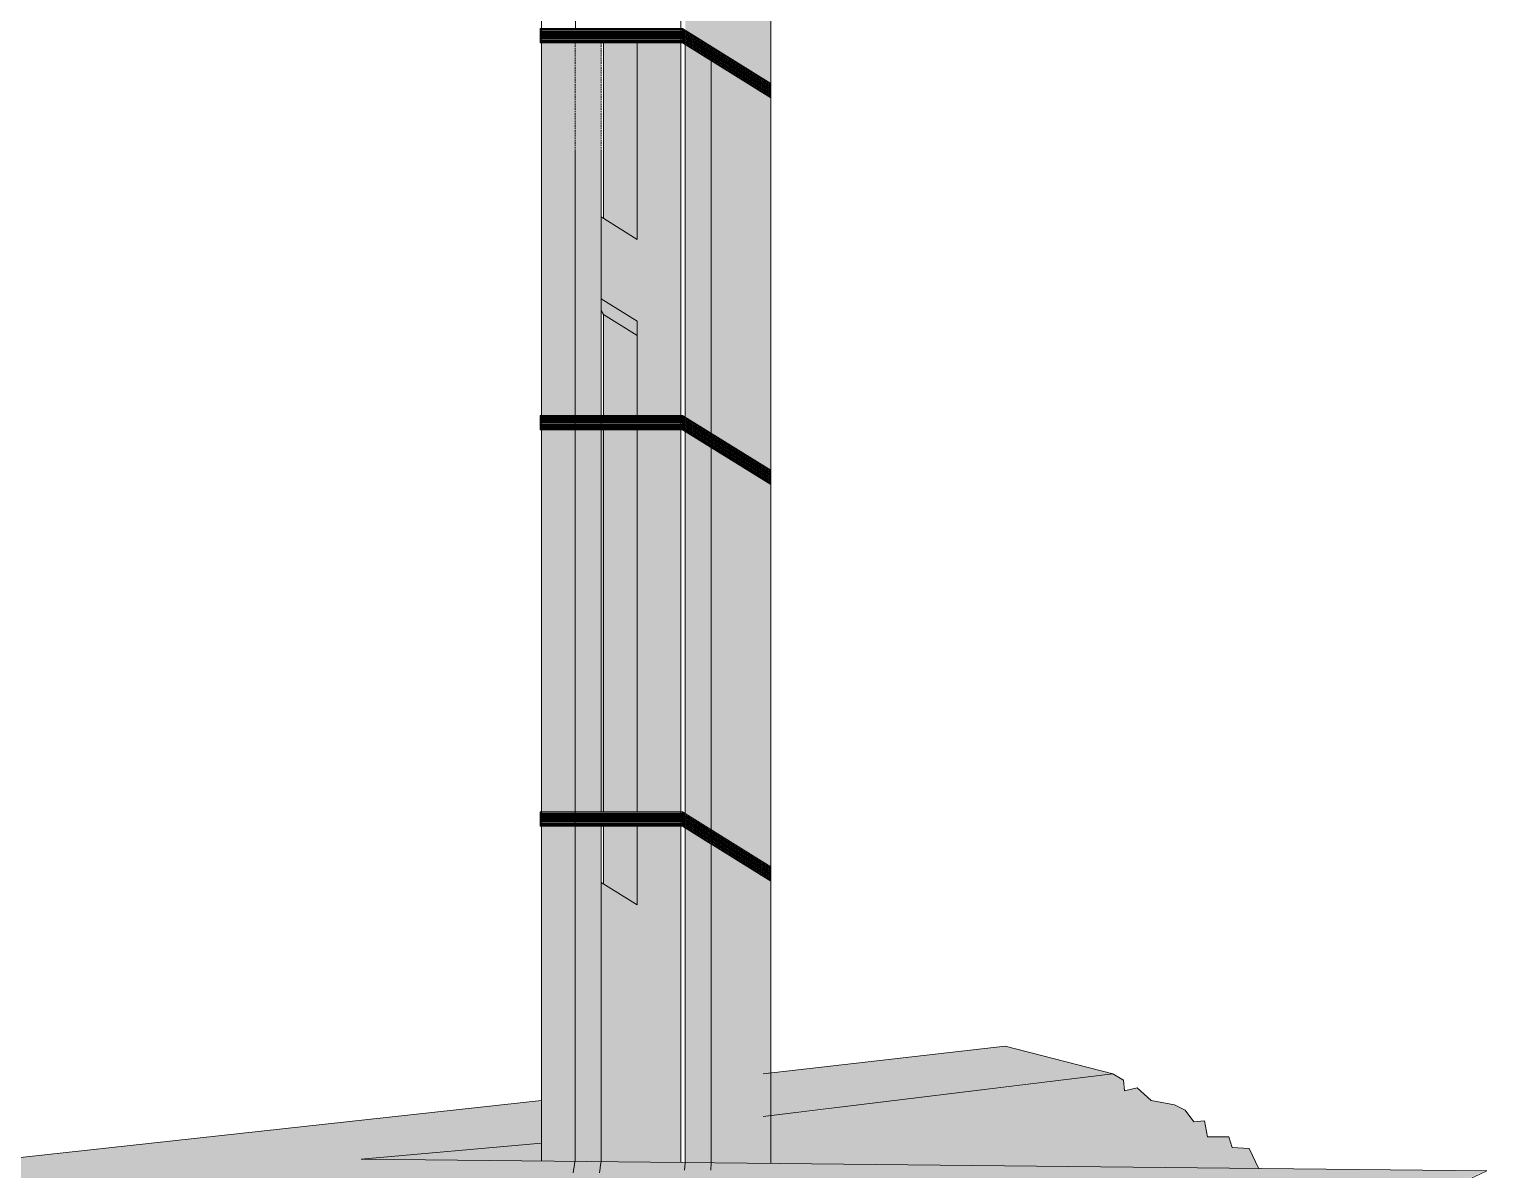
# Model space of a CAD drawing. Header units: millimetres. Extents: x 3949 to 6078, y -1968 to -943.
# Drawn here: x 5950.2 to 6013.1, y -1875.4 to -1826.1 of the extents above; entities that cross this region are included whole.
import ezdxf

# ---------------------------------------------------------------- set-up
doc = ezdxf.new("R2010")
doc.units = ezdxf.units.MM
doc.layers.add('PADRÃO DE ENTRADA', color=7, linetype='Continuous', lineweight=0)

msp = doc.modelspace()

# ---------------------------------------------------------------- hatches: boundary and pattern name
at = {"layer": 'PADRÃO DE ENTRADA', "true_color": 0x929498, "transparency": 33554559}
h = msp.add_hatch(color=252, dxfattribs=at)
h.dxf.hatch_style = 1
h.paths.add_polyline_path([(5979.625, -1809.052), (5979.715, -1809.052), (5979.715, -1807.858), (5979.615, -1807.858), (5979.645, -1807.707), (5979.682, -1807.557), (5979.73, -1807.409), (5979.785, -1807.263), (5979.846, -1807.121), (5979.915, -1806.984), (5979.994, -1806.849), (5980.079, -1806.72), (5980.172, -1806.596), (5980.271, -1806.476), (5980.375, -1806.363), (5980.486, -1806.256), (5980.604, -1806.153), (5980.728, -1806.06), (5980.855, -1805.973), (5980.987, -1805.892), (5981.125, -1805.818), (5981.264, -1805.752), (5981.408, -1805.696), (5981.441, -1805.685), (5981.556, -1805.646), (5981.704, -1805.604), (5981.857, -1805.572), (5981.857, -1805.685), (5982.208, -1805.685), (5982.208, -1804.491), (5981.857, -1804.491), (5981.857, -1804.606), (5981.68, -1804.632), (5981.504, -1804.665), (5981.33, -1804.709), (5981.157, -1804.759), (5980.99, -1804.818), (5980.822, -1804.883), (5980.658, -1804.957), (5980.499, -1805.038), (5980.345, -1805.127), (5980.192, -1805.221), (5980.046, -1805.323), (5979.904, -1805.432), (5979.767, -1805.548), (5979.66, -1805.646), (5979.61, -1805.696), (5979.51, -1805.798), (5979.39, -1805.931), (5979.277, -1806.071), (5979.17, -1806.214), (5979.07, -1806.363), (5978.978, -1806.515), (5978.891, -1806.672), (5978.813, -1806.833), (5978.743, -1806.997), (5978.68, -1807.165), (5978.623, -1807.335), (5978.575, -1807.507), (5978.536, -1807.683), (5978.531, -1807.707), (5978.505, -1807.858), (5978.457, -1807.858), (5978.457, -1809.052), (5978.505, -1809.052), (5978.505, -1816.132), (5978.505, -1826.152), (5979.625, -1826.846)])
h.paths.add_polyline_path([(5982.208, -1828.447), (5982.208, -1805.685), (5981.857, -1805.685), (5981.857, -1805.572), (5981.704, -1805.604), (5981.556, -1805.646), (5981.441, -1805.685), (5981.408, -1805.696), (5981.264, -1805.752), (5981.125, -1805.818), (5980.987, -1805.892), (5980.855, -1805.973), (5980.728, -1806.06), (5980.604, -1806.153), (5980.486, -1806.256), (5980.375, -1806.363), (5980.271, -1806.476), (5980.172, -1806.596), (5980.079, -1806.72), (5979.994, -1806.849), (5979.915, -1806.984), (5979.846, -1807.121), (5979.785, -1807.263), (5979.73, -1807.409), (5979.682, -1807.557), (5979.645, -1807.707), (5979.615, -1807.858), (5979.715, -1807.858), (5979.715, -1809.052), (5979.625, -1809.052), (5979.625, -1826.847)])
for points in [[(5973.752, -1826.697), (5972.301, -1826.697), (5972.301, -1842.782), (5973.752, -1842.782)], [(5976.429, -1835.179), (5974.873, -1834.213), (5974.873, -1837.75), (5976.429, -1838.713), (5976.429, -1842.782), (5978.324, -1842.782), (5978.324, -1826.697), (5976.429, -1826.697)], [(5982.208, -1829.064), (5979.625, -1827.464), (5979.625, -1843.549), (5980.619, -1844.166), (5982.208, -1845.151)], [(5973.752, -1843.399), (5972.301, -1843.399), (5972.301, -1859.908), (5973.752, -1859.908)], [(5978.324, -1843.399), (5976.429, -1843.399), (5976.429, -1859.908), (5978.324, -1859.908)], [(5981.214, -1845.151), (5979.625, -1844.166), (5979.625, -1860.676), (5980.619, -1861.292), (5982.208, -1862.275), (5982.208, -1845.767)], [(5973.752, -1860.525), (5972.301, -1860.525), (5972.301, -1874.982), (5973.744, -1874.997), (5973.744, -1874.982), (5973.752, -1874.919)], [(5976.429, -1863.912), (5974.873, -1862.948), (5974.873, -1875.008), (5978.324, -1875.045), (5978.324, -1860.525), (5976.429, -1860.525)], [(5981.214, -1862.275), (5979.625, -1861.292), (5979.625, -1875.061), (5982.208, -1875.087), (5982.208, -1862.892)]]:
    msp.add_hatch(color=252, dxfattribs=at).paths.add_polyline_path(points)
at = {"layer": 'PADRÃO DE ENTRADA', "true_color": 0x636466, "transparency": 33554559}
for points in [[(5974.873, -1826.697), (5973.752, -1826.697), (5973.752, -1842.782), (5974.873, -1842.782), (5974.873, -1838.247), (5974.977, -1838.426), (5974.977, -1842.782), (5976.429, -1842.782), (5976.429, -1838.713), (5975.964, -1838.426), (5975.675, -1838.247), (5974.873, -1837.75)], [(5974.977, -1826.697), (5974.977, -1834.279), (5976.429, -1835.179), (5976.429, -1826.697)], [(5979.625, -1827.464), (5978.505, -1826.769), (5978.505, -1842.854), (5979.625, -1843.549)], [(5976.429, -1843.399), (5973.752, -1843.399), (5973.752, -1859.908), (5976.429, -1859.908)], [(5979.625, -1844.166), (5978.505, -1843.471), (5978.505, -1844.166), (5978.497, -1859.974), (5979.625, -1860.676)], [(5974.873, -1875.008), (5974.873, -1860.525), (5973.752, -1860.525), (5973.752, -1874.997), (5973.744, -1874.997), (5973.742, -1875.008), (5973.704, -1875.241), (5973.698, -1875.283), (5973.661, -1875.488), (5973.646, -1875.557), (5973.609, -1875.73), (5973.585, -1875.83), (5973.55, -1875.972), (5973.515, -1876.1), (5973.484, -1876.211), (5973.436, -1876.37), (5973.412, -1876.451), (5973.349, -1876.636), (5973.332, -1876.686), (5973.253, -1876.902), (5973.149, -1877.164), (5974.352, -1877.164), (5974.443, -1876.902), (5974.511, -1876.686), (5974.526, -1876.636), (5974.581, -1876.451), (5974.602, -1876.37), (5974.644, -1876.211), (5974.672, -1876.1), (5974.7, -1875.972), (5974.733, -1875.83), (5974.753, -1875.73), (5974.788, -1875.557), (5974.798, -1875.488), (5974.833, -1875.283), (5974.838, -1875.241), (5974.87, -1875.008)], [(5978.181, -1877.205), (5978.176, -1877.218), (5978.107, -1877.536), (5978.028, -1877.85), (5978.008, -1877.935), (5977.947, -1878.164), (5977.91, -1878.297), (5977.86, -1878.475), (5977.808, -1878.658), (5977.767, -1878.785), (5977.695, -1879.016), (5977.671, -1879.092), (5977.577, -1879.371), (5977.568, -1879.395), (5977.459, -1879.696), (5977.451, -1879.726), (5977.348, -1879.994), (5977.315, -1880.075), (5977.23, -1880.289), (5977.176, -1880.424), (5977.108, -1880.581), (5977.028, -1880.768), (5976.827, -1881.219), (5976.799, -1881.284), (5976.62, -1881.666), (5976.605, -1881.696), (5976.407, -1882.108), (5976.407, -1882.11), (5976.202, -1882.516), (5976.184, -1882.551), (5975.991, -1882.919), (5975.956, -1882.986), (5975.773, -1883.32), (5975.718, -1883.418), (5975.548, -1883.716), (5975.476, -1883.847), (5975.319, -1884.111), (5975.226, -1884.27), (5975.084, -1884.501), (5974.966, -1884.691), (5974.803, -1884.887), (5974.764, -1884.937), (5974.574, -1885.172), (5974.565, -1885.185), (5974.371, -1885.44), (5974.356, -1885.464), (5974.184, -1885.7), (5974.145, -1885.756), (5974.003, -1885.961), (5973.942, -1886.055), (5973.827, -1886.229), (5973.748, -1886.358), (5973.659, -1886.499), (5973.561, -1886.663), (5974.724, -1886.663), (5974.827, -1886.499), (5974.914, -1886.358), (5974.999, -1886.229), (5975.11, -1886.055), (5975.173, -1885.961), (5975.313, -1885.756), (5975.352, -1885.7), (5975.518, -1885.464), (5975.535, -1885.44), (5975.72, -1885.185), (5975.731, -1885.172), (5975.91, -1884.937), (5975.949, -1884.887), (5976.071, -1884.691), (5976.193, -1884.501), (5976.333, -1884.27), (5976.431, -1884.111), (5976.585, -1883.847), (5976.662, -1883.716), (5976.832, -1883.418), (5976.888, -1883.32), (5977.069, -1882.986), (5977.106, -1882.919), (5977.302, -1882.551), (5977.32, -1882.516), (5977.525, -1882.11), (5977.527, -1882.108), (5977.727, -1881.696), (5977.74, -1881.666), (5977.919, -1881.284), (5977.95, -1881.219), (5978.107, -1880.866), (5978.159, -1880.768), (5978.257, -1880.581), (5978.333, -1880.424), (5978.399, -1880.289), (5978.497, -1880.075), (5978.534, -1879.994), (5978.649, -1879.726), (5978.662, -1879.696), (5978.782, -1879.395), (5978.791, -1879.371), (5978.893, -1879.092), (5978.919, -1879.016), (5978.998, -1878.785), (5979.039, -1878.658), (5979.096, -1878.475), (5979.146, -1878.297), (5979.183, -1878.164), (5979.244, -1877.935), (5979.264, -1877.85), (5979.329, -1877.571), (5979.338, -1877.536), (5979.403, -1877.218), (5979.405, -1877.205), (5979.458, -1876.913), (5979.466, -1876.848), (5979.503, -1876.606), (5979.519, -1876.49), (5979.543, -1876.298), (5979.56, -1876.131), (5979.575, -1875.989), (5979.593, -1875.771), (5979.599, -1875.679), (5979.615, -1875.409), (5979.617, -1875.37), (5979.625, -1875.058), (5979.625, -1861.292), (5978.505, -1860.597), (5978.505, -1875.058), (5978.475, -1875.37), (5978.47, -1875.409), (5978.438, -1875.679), (5978.427, -1875.771), (5978.394, -1875.989), (5978.375, -1876.131), (5978.348, -1876.298), (5978.318, -1876.49), (5978.296, -1876.606), (5978.253, -1876.848), (5978.239, -1876.913)], [(5974.977, -1860.525), (5974.977, -1863.012), (5976.429, -1863.912), (5976.429, -1860.525)]]:
    msp.add_hatch(color=251, dxfattribs=at).paths.add_polyline_path(points)
at = {"layer": 'PADRÃO DE ENTRADA', "lineweight": 0, "true_color": 0xffd24d, "transparency": 33554559}
for points in [[(5996.969, -1871.219), (5992.32, -1870.022), (5981.917, -1871.219), (5981.871, -1871.219), (5981.871, -1873.06), (5996.923, -1871.219)], [(6013.051, -1875.396), (5978.207, -1875.033), (5978.145, -1875.484), (5977.901, -1877.141), (6008.678, -1877.467), (6009.368, -1877.145)]]:
    msp.add_hatch(color=41, dxfattribs=at).paths.add_polyline_path(points)
at = {"layer": 'PADRÃO DE ENTRADA', "lineweight": 0, "true_color": 0xffdf7e, "transparency": 33554559}
for points in [[(5997.429, -1871.495), (5996.969, -1871.219), (5994.851, -1871.495), (5992.228, -1871.817), (5987.44, -1872.369), (5986.014, -1872.553), (5984.356, -1872.784), (5981.871, -1873.06), (5981.871, -1875.085), (6003.275, -1875.315), (6003.183, -1875.085), (6002.861, -1874.441), (6002.124, -1874.395), (6001.986, -1873.934), (6001.065, -1873.934), (6000.927, -1873.29), (6000.927, -1873.244), (6000.467, -1873.29), (6000.283, -1873.06), (6000.099, -1872.784), (5999.639, -1872.553), (5998.626, -1872.369), (5998.166, -1871.955), (5998.027, -1871.817), (5997.475, -1871.955), (5997.429, -1871.817)], [(5972.296, -1874.993), (5972.296, -1874.211), (5970.041, -1874.395), (5964.517, -1874.901)]]:
    msp.add_hatch(color=41, dxfattribs=at).paths.add_polyline_path(points)
at = {"layer": 'PADRÃO DE ENTRADA', "lineweight": 0, "true_color": 0xffd24d, "transparency": 33554559}
h = msp.add_hatch(color=41, dxfattribs=at)
h.dxf.hatch_style = 1
h.paths.add_polyline_path([(5978.145, -1875.484), (5978.205, -1875.044), (5973.677, -1874.996), (5973.493, -1876.052), (5973.263, -1876.65), (5973.125, -1877.089), (5977.901, -1877.141)])
h.paths.add_polyline_path([(5972.296, -1874.211), (5972.296, -1872.369), (5955.403, -1874.211), (5949.051, -1874.901), (5948.176, -1874.993), (5938.464, -1876.052), (5933.078, -1876.65), (5973.125, -1877.089), (5973.263, -1876.65), (5973.493, -1876.052), (5973.677, -1874.993), (5964.517, -1874.901)])

# ---------------------------------------------------------------- linework, layer by layer
at = {"layer": 'PADRÃO DE ENTRADA'}
msp.add_line((5979.625, -1826.847), (5978.505, -1826.152), dxfattribs=at)
at = {"layer": 'PADRÃO DE ENTRADA', "color": 7, "lineweight": 5}
for points in [[(5972.301, -1874.982), (5972.301, -1770.852), (5978.324, -1769.782)], [(5978.324, -1875.045), (5978.324, -1769.782), (5982.208, -1772.19), (5982.208, -1777.403)], [(5982.208, -1777.403), (5982.208, -1875.087)], [(5973.763, -1826.135), (5973.763, -1791.716)], [(5978.39, -1826.124), (5972.236, -1826.124)], [(5978.39, -1826.17), (5972.236, -1826.17)], [(5978.39, -1826.213), (5972.236, -1826.213)], [(5982.208, -1828.499), (5978.39, -1826.133)], [(5982.208, -1828.552), (5978.39, -1826.185)], [(5982.208, -1828.606), (5978.39, -1826.237)], [(5978.39, -1826.259), (5972.236, -1826.259)], [(5978.39, -1826.303), (5972.236, -1826.303)], [(5978.39, -1826.348), (5972.236, -1826.348)], [(5978.39, -1826.392), (5972.236, -1826.392)], [(5978.39, -1826.438), (5972.236, -1826.438)], [(5978.39, -1826.481), (5972.236, -1826.481)], [(5978.39, -1826.527), (5972.236, -1826.527)], [(5978.39, -1826.571), (5972.236, -1826.571)], [(5978.39, -1826.614), (5972.236, -1826.614)], [(5978.39, -1826.66), (5972.236, -1826.66)], [(5973.752, -1826.765), (5973.752, -1826.697)], [(5973.752, -1826.869), (5973.752, -1826.799)], [(5974.873, -1826.765), (5974.873, -1826.697)], [(5974.873, -1834.213), (5976.429, -1835.179), (5976.429, -1826.697)], [(5974.873, -1826.869), (5974.873, -1826.799)], [(5974.977, -1826.697), (5974.977, -1834.279)], [(5982.208, -1828.658), (5978.39, -1826.289)], [(5982.208, -1828.711), (5978.39, -1826.342)], [(5982.208, -1828.763), (5978.39, -1826.394)], [(5982.208, -1828.815), (5978.39, -1826.446)], [(5982.208, -1828.868), (5978.39, -1826.501)], [(5982.208, -1828.92), (5978.39, -1826.553)], [(5982.208, -1828.972), (5978.39, -1826.605)], [(5982.208, -1829.024), (5978.39, -1826.658)], [(5978.39, -1826.697), (5982.208, -1829.064)], [(5978.505, -1842.854), (5978.505, -1826.769)], [(5973.752, -1826.974), (5973.752, -1826.904)], [(5973.752, -1827.078), (5973.752, -1827.009)], [(5973.752, -1827.183), (5973.752, -1827.113)], [(5973.752, -1827.288), (5973.752, -1827.218)], [(5973.752, -1827.392), (5973.752, -1827.322)], [(5973.752, -1827.497), (5973.752, -1827.427)], [(5974.873, -1826.974), (5974.873, -1826.904)], [(5974.873, -1827.078), (5974.873, -1827.009)], [(5974.873, -1827.183), (5974.873, -1827.113)], [(5974.873, -1827.288), (5974.873, -1827.218)], [(5974.873, -1827.392), (5974.873, -1827.322)], [(5974.873, -1827.497), (5974.873, -1827.427)], [(5979.625, -1843.549), (5979.625, -1827.464)], [(5973.752, -1827.601), (5973.752, -1827.532)], [(5973.752, -1827.706), (5973.752, -1827.636)], [(5973.752, -1827.811), (5973.752, -1827.741)], [(5973.752, -1827.915), (5973.752, -1827.845)], [(5973.752, -1828.02), (5973.752, -1827.95)], [(5973.752, -1828.124), (5973.752, -1828.055)], [(5974.873, -1827.601), (5974.873, -1827.532)], [(5974.873, -1827.706), (5974.873, -1827.636)], [(5974.873, -1827.811), (5974.873, -1827.741)], [(5974.873, -1827.915), (5974.873, -1827.845)], [(5974.873, -1828.02), (5974.873, -1827.95)], [(5974.873, -1828.124), (5974.873, -1828.055)], [(5973.752, -1828.229), (5973.752, -1828.159)], [(5973.752, -1828.334), (5973.752, -1828.264)], [(5973.752, -1828.438), (5973.752, -1828.368)], [(5973.752, -1828.543), (5973.752, -1828.473)], [(5973.752, -1828.647), (5973.752, -1828.578)], [(5973.752, -1828.752), (5973.752, -1828.682)], [(5974.873, -1828.229), (5974.873, -1828.159)], [(5974.873, -1828.334), (5974.873, -1828.264)], [(5974.873, -1828.438), (5974.873, -1828.368)], [(5974.873, -1828.543), (5974.873, -1828.473)], [(5974.873, -1828.647), (5974.873, -1828.578)], [(5974.873, -1828.752), (5974.873, -1828.682)], [(5973.752, -1828.857), (5973.752, -1828.787)], [(5973.752, -1828.961), (5973.752, -1828.891)], [(5973.752, -1829.066), (5973.752, -1828.996)], [(5973.752, -1829.17), (5973.752, -1829.101)], [(5973.752, -1829.275), (5973.752, -1829.205)], [(5973.752, -1829.38), (5973.752, -1829.31)], [(5974.873, -1828.857), (5974.873, -1828.787)], [(5974.873, -1828.961), (5974.873, -1828.891)], [(5974.873, -1829.066), (5974.873, -1828.996)], [(5974.873, -1829.17), (5974.873, -1829.101)], [(5974.873, -1829.275), (5974.873, -1829.205)], [(5974.873, -1829.38), (5974.873, -1829.31)], [(5973.752, -1829.484), (5973.752, -1829.414)], [(5973.752, -1829.589), (5973.752, -1829.519)], [(5973.752, -1829.693), (5973.752, -1829.624)], [(5973.752, -1829.798), (5973.752, -1829.728)], [(5973.752, -1829.903), (5973.752, -1829.833)], [(5973.752, -1830.007), (5973.752, -1829.938)], [(5974.873, -1829.484), (5974.873, -1829.414)], [(5974.873, -1829.589), (5974.873, -1829.519)], [(5974.873, -1829.693), (5974.873, -1829.624)], [(5974.873, -1829.798), (5974.873, -1829.728)], [(5974.873, -1829.903), (5974.873, -1829.833)], [(5974.873, -1830.007), (5974.873, -1829.938)], [(5973.752, -1830.112), (5973.752, -1830.042)], [(5973.752, -1830.216), (5973.752, -1830.147)], [(5973.752, -1830.321), (5973.752, -1830.251)], [(5973.752, -1830.426), (5973.752, -1830.356)], [(5973.752, -1830.53), (5973.752, -1830.461)], [(5973.752, -1830.635), (5973.752, -1830.565)], [(5974.873, -1830.112), (5974.873, -1830.042)], [(5974.873, -1830.216), (5974.873, -1830.147)], [(5974.873, -1830.321), (5974.873, -1830.251)], [(5974.873, -1830.426), (5974.873, -1830.356)], [(5974.873, -1830.53), (5974.873, -1830.461)], [(5974.873, -1830.635), (5974.873, -1830.565)], [(5973.752, -1830.739), (5973.752, -1830.67)], [(5973.752, -1830.844), (5973.752, -1830.774)], [(5973.752, -1830.949), (5973.752, -1830.879)], [(5973.752, -1831.053), (5973.752, -1830.984)], [(5973.752, -1831.158), (5973.752, -1831.088)], [(5973.752, -1831.262), (5973.752, -1831.193)], [(5974.873, -1830.739), (5974.873, -1830.67)], [(5974.873, -1830.844), (5974.873, -1830.774)], [(5974.873, -1830.949), (5974.873, -1830.879)], [(5974.873, -1831.053), (5974.873, -1830.984)], [(5974.873, -1831.158), (5974.873, -1831.088)], [(5974.873, -1831.262), (5974.873, -1831.193)], [(5973.752, -1874.978), (5973.752, -1831.365), (5973.752, -1831.297)], [(5974.873, -1859.88), (5974.873, -1831.365), (5974.873, -1831.297)], [(5974.873, -1837.75), (5976.429, -1838.713), (5976.429, -1842.782)], [(5974.977, -1838.426), (5974.873, -1838.247)], [(5974.977, -1842.782), (5974.977, -1838.426), (5976.429, -1839.326)], [(5978.39, -1842.828), (5972.236, -1842.828)], [(5978.39, -1842.871), (5972.236, -1842.871)], [(5978.39, -1842.917), (5972.236, -1842.917)], [(5978.39, -1842.961), (5972.236, -1842.961)], [(5978.39, -1843.004), (5972.236, -1843.004)], [(5978.39, -1843.05), (5972.236, -1843.05)], [(5978.39, -1843.093), (5972.236, -1843.093)], [(5978.39, -1843.139), (5972.236, -1843.139)], [(5978.39, -1843.183), (5972.236, -1843.183)], [(5978.39, -1843.229), (5972.236, -1843.229)], [(5978.39, -1842.782), (5982.208, -1845.151)], [(5982.208, -1845.203), (5978.39, -1842.834)], [(5982.208, -1845.255), (5978.39, -1842.886)], [(5982.208, -1845.308), (5978.39, -1842.939)], [(5982.208, -1845.36), (5978.39, -1842.991)], [(5982.208, -1845.412), (5978.39, -1843.046)], [(5982.208, -1845.464), (5978.39, -1843.098)], [(5982.208, -1845.517), (5978.39, -1843.15)], [(5982.208, -1845.569), (5978.39, -1843.202)], [(5978.39, -1843.272), (5972.236, -1843.272)], [(5978.39, -1843.318), (5972.236, -1843.318)], [(5978.39, -1843.362), (5972.236, -1843.362)], [(5974.977, -1843.399), (5974.977, -1859.908)], [(5976.429, -1843.399), (5976.429, -1859.908)], [(5982.208, -1845.624), (5978.39, -1843.255)], [(5982.208, -1845.676), (5978.39, -1843.307)], [(5982.208, -1845.728), (5978.39, -1843.359)], [(5978.39, -1843.399), (5982.208, -1845.767)], [(5978.497, -1859.974), (5978.505, -1843.471)], [(5979.625, -1860.676), (5979.625, -1844.166)], [(5978.39, -1859.952), (5972.236, -1859.952)], [(5978.39, -1859.998), (5972.236, -1859.998)], [(5978.39, -1860.041), (5972.236, -1860.041)], [(5978.39, -1860.087), (5972.236, -1860.087)], [(5978.39, -1860.131), (5972.236, -1860.131)], [(5978.39, -1860.176), (5972.236, -1860.176)], [(5978.39, -1860.22), (5972.236, -1860.22)], [(5978.39, -1859.908), (5982.208, -1862.275)], [(5982.208, -1862.327), (5978.39, -1859.961)], [(5982.208, -1862.38), (5978.39, -1860.013)], [(5982.208, -1862.432), (5978.39, -1860.065)], [(5982.208, -1862.486), (5978.39, -1860.118)], [(5982.208, -1862.539), (5978.39, -1860.17)], [(5982.208, -1862.591), (5978.39, -1860.222)], [(5978.39, -1860.266), (5972.236, -1860.266)], [(5978.39, -1860.309), (5972.236, -1860.309)], [(5978.39, -1860.353), (5972.236, -1860.353)], [(5978.39, -1860.399), (5972.236, -1860.399)], [(5978.39, -1860.442), (5972.236, -1860.442)], [(5978.39, -1860.488), (5972.236, -1860.488)], [(5974.873, -1864.563), (5974.873, -1860.497)], [(5974.873, -1862.948), (5976.429, -1863.912), (5976.429, -1860.525)], [(5974.977, -1860.525), (5974.977, -1863.012)], [(5982.208, -1862.643), (5978.39, -1860.275)], [(5982.208, -1862.696), (5978.39, -1860.327)], [(5982.208, -1862.748), (5978.39, -1860.381)], [(5982.208, -1862.8), (5978.39, -1860.434)], [(5982.208, -1862.853), (5978.39, -1860.486)], [(5978.39, -1860.525), (5982.208, -1862.892)], [(5974.873, -1874.989), (5974.873, -1864.162)]]:
    msp.add_lwpolyline(points, dxfattribs=at)
for points in [[(5978.39, -1826.697), (5972.236, -1826.697), (5972.236, -1826.08), (5978.39, -1826.08)], [(5978.39, -1826.08), (5982.208, -1828.447)], [(5978.39, -1843.399), (5972.236, -1843.399), (5972.236, -1842.782), (5978.39, -1842.782)], [(5978.39, -1860.525), (5972.236, -1860.525), (5972.236, -1859.908), (5978.39, -1859.908)], [(5978.505, -1875.048), (5978.505, -1860.597)], [(5979.625, -1861.292), (5979.625, -1875.028)]]:
    msp.add_lwpolyline(points, close=True, dxfattribs=at)
at = {"layer": 'PADRÃO DE ENTRADA'}
for points in [[(5974.798, -1875.488), (5974.833, -1875.283), (5974.838, -1875.241), (5974.87, -1875.008), (5974.873, -1875.008), (5974.873, -1860.525), (5973.752, -1860.525), (5973.752, -1874.997), (5973.744, -1874.997), (5973.742, -1875.008), (5973.704, -1875.241), (5973.698, -1875.283), (5973.661, -1875.488)], [(5979.617, -1875.37), (5979.625, -1875.058), (5979.625, -1861.292), (5978.505, -1860.597), (5978.505, -1875.058), (5978.475, -1875.37)]]:
    msp.add_lwpolyline(points, dxfattribs=at)
at = {"layer": 'PADRÃO DE ENTRADA', "color": 7, "lineweight": 0}
for points in [[(5981.871, -1871.219), (5992.32, -1870.022), (5996.969, -1871.219), (5981.871, -1873.06)], [(5996.969, -1871.219), (5997.429, -1871.495), (5997.475, -1871.955), (5998.027, -1871.817), (5998.626, -1872.369), (5999.639, -1872.553), (6000.099, -1872.784), (6000.467, -1873.29), (6000.927, -1873.244), (6001.065, -1873.934), (6001.986, -1873.934), (6002.124, -1874.395), (6002.861, -1874.441), (6003.275, -1875.315)], [(5933.078, -1876.65), (5972.296, -1872.369)], [(5972.296, -1874.211), (5964.517, -1874.901), (6013.125, -1875.407), (6008.753, -1877.479), (5933.078, -1876.65), (5933.078, -1918.216), (5969.44, -1923.357)]]:
    msp.add_lwpolyline(points, dxfattribs=at)
at = {"layer": 'PADRÃO DE ENTRADA', "color": 150, "true_color": 0x007fff, "transparency": 33554559}
for points in [[(5976.993, -1869.698), (5974.873, -1870.491), (5976.62, -1869.055)], [(5980.97, -1870.626), (5979.179, -1871.67), (5980.534, -1870.101)]]:
    msp.add_solid(points, dxfattribs=at)

doc.saveas('drawing.dxf')
